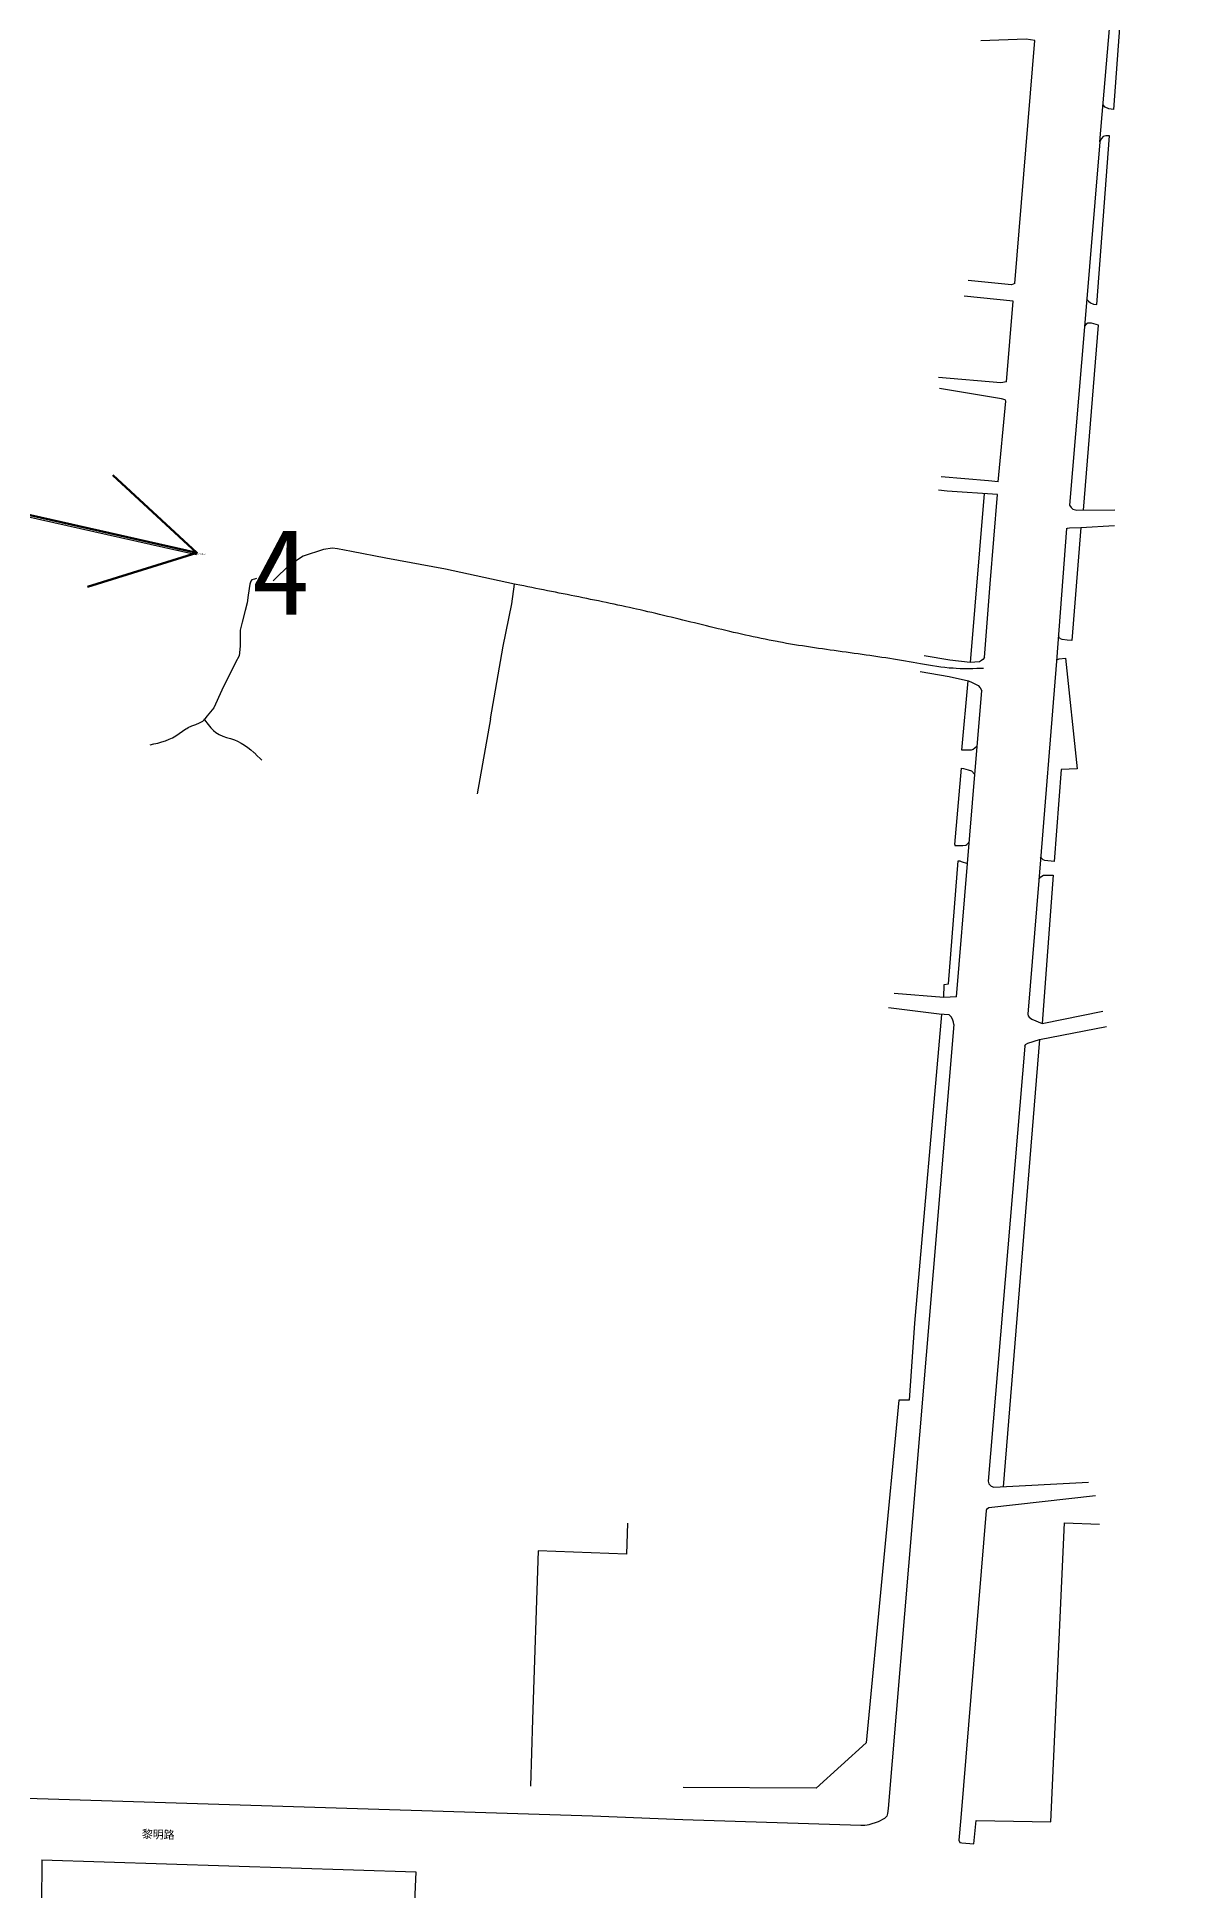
# Model space of a CAD drawing. Extents: x 563510 to 564800, y 3598549 to 3601000.
# Drawn here: x 564462.6 to 564750.7, y 3599707.1 to 3600170.4 of the extents above; entities that cross this region are included whole.
import ezdxf
from ezdxf.enums import TextEntityAlignment as Align

# ---------------------------------------------------------------- set-up
doc = ezdxf.new("R2010")
doc.units = 0
for name, color, linetype in [('DLSS', 8, 'CONTINUOUS'), ('JT_JT', 252, 'CONTINUOUS'), ('YSDSX', 3, 'CONTINUOUS'), ('YSLINE', 3, 'CONTINUOUS'), ('YSLINEflow', 7, 'Continuous')]:
    doc.layers.add(name, color=color, linetype=linetype)
doc.styles.add('____', font='____')
doc.styles.add('GXDBZ', font='GXDBZ')

msp = doc.modelspace()

# ---------------------------------------------------------------- linework, layer by layer
at = {"layer": 'DLSS', "linetype": 'CONTINUOUS'}
for points in [[(564728.14, 3600144.22), (564736.58, 3600242.68)], [(564750.66, 3600230.98), (564738.96, 3600234.32), (564736.55, 3600205.11), (564734.36, 3600199.72), (564734.98, 3600198.94), (564731.6, 3600152.34), (564730.39, 3600152.5), (564729.46, 3600152.89), (564728.94, 3600153.58)], [(564711.95, 3600169.57), (564709.73, 3600169.88), (564698.42, 3600169.48)], [(564706.92, 3600108.82), (564711.95, 3600169.57)], [(564724.85, 3600104.87), (564725.31, 3600104.43), (564725.82, 3600104), (564726.55, 3600103.63), (564727.41, 3600103.56), (564730.54, 3600145.75), (564729.63, 3600145.75), (564728.98, 3600145.54), (564728.54, 3600145.04), (564728.14, 3600144.22)], [(564728.14, 3600144.22), (564724.28, 3600098)], [(564706.92, 3600108.82), (564706.04, 3600108.49), (564695.23, 3600109.55)], [(564706.5, 3600104.39), (564694.23, 3600105.63)], [(564704.87, 3600084.26), (564706.5, 3600104.39)], [(564724.28, 3600098), (564720.55, 3600053.47)], [(564724.06, 3600052.2), (564727.78, 3600098.39), (564726.05, 3600098.92), (564725.63, 3600098.92), (564725.17, 3600098.92), (564724.71, 3600098.68), (564724.29, 3600098.15)], [(564704.87, 3600084.26), (564703.43, 3600084.02), (564687.86, 3600085.35)], [(564704.63, 3600079.44), (564704.47, 3600079.77), (564703.54, 3600079.99), (564688.07, 3600082.55)], [(564702.74, 3600059.25), (564704.63, 3600079.44)], [(564702.54, 3600056.13), (564690.03, 3600056.93), (564687.86, 3600057.18)], [(564702.74, 3600059.25), (564700.31, 3600059.48), (564688.49, 3600060.55)], [(564699.29, 3600056.34), (564695.73, 3600014.13)], [(564700.72, 3600033.78), (564702.54, 3600056.13)], [(564720.55, 3600053.47), (564720.98, 3600052.83), (564721.43, 3600052.45), (564722.39, 3600052.2), (564731.88, 3600052.23)], [(564719.84, 3600047.57), (564717.36, 3600014.49)], [(564723.43, 3600047.83), (564721.17, 3600019.64), (564719.97, 3600019.68), (564718.75, 3600019.89), (564718.36, 3600020.05), (564718.08, 3600020.31), (564717.83, 3600020.82)], [(564719.84, 3600047.57), (564720.09, 3600047.72), (564720.59, 3600047.78), (564723.43, 3600047.83), (564731.81, 3600048.33)], [(564699.32, 3600015.38), (564700.72, 3600033.78)], [(564699.32, 3600015.38), (564698.93, 3600014.89), (564698.61, 3600014.59), (564698.08, 3600014.32), (564695.73, 3600014.13), (564690.66, 3600014.68), (564684.27, 3600015.76)], [(564717.38, 3600014.8), (564717.98, 3600015.04), (564719.57, 3600015.24), (564722.47, 3599987.52), (564718.46, 3599987.42), (564716.75, 3599964.42), (564714.4, 3599964.68), (564714.03, 3599964.83), (564713.69, 3599965.11), (564713.35, 3599965.54)], [(564683.25, 3600011.89), (564690.5, 3600010.65), (564695.37, 3600009.5), (564696.21, 3600009.13), (564697.73, 3600008.35), (564698.25, 3600007.8), (564698.63, 3600007.06)], [(564717.36, 3600014.49), (564712.87, 3599959.61), (564710.14, 3599926.24)], [(564697.49, 3599993.25), (564696.93, 3599992.71), (564696.47, 3599992.37), (564695.99, 3599992.2), (564693.67, 3599992.22), (564695.23, 3600009.53)], [(564696.9, 3599986.13), (564698.63, 3600007.06)], [(564691.94, 3599968.6), (564693.58, 3599987.69), (564694.06, 3599987.59), (564695.29, 3599987.31), (564696.06, 3599987.01), (564696.9, 3599986.13)], [(564695.07, 3599963.9), (564696.9, 3599986.13)], [(564691.94, 3599968.6), (564691.94, 3599968.38), (564693.96, 3599968.35), (564694.66, 3599968.45), (564694.96, 3599968.66), (564695.33, 3599969.04), (564695.52, 3599969.36)], [(564689.16, 3599930.42), (564689.26, 3599933.63), (564690.31, 3599933.86), (564692.77, 3599964.54)], [(564692.34, 3599930.61), (564695.07, 3599963.9)], [(564692.77, 3599964.54), (564693.14, 3599964.54), (564693.54, 3599964.42), (564695.07, 3599963.9)], [(564712.9, 3599959.99), (564713.44, 3599960.58), (564714.06, 3599960.98), (564716.16, 3599960.98), (564716.47, 3599960.98), (564716.47, 3599960.98), (564713.75, 3599923.93)], [(564692.34, 3599930.61), (564689.16, 3599930.42), (564676.73, 3599931.38)], [(564691.71, 3599923.68), (564691.57, 3599924.21), (564691.33, 3599925), (564691, 3599925.54), (564690.49, 3599926.04), (564688.03, 3599926.21), (564675.32, 3599927.8)], [(564710.14, 3599926.24), (564710.25, 3599925.8), (564710.5, 3599925.52), (564711.19, 3599925.01), (564713.75, 3599923.93), (564728.93, 3599927.01)], [(564691.71, 3599923.68), (564681.34, 3599800.25), (564675.3, 3599727.76), (564675.12, 3599726.46), (564674.91, 3599725.85), (564674.32, 3599725.23), (564672.76, 3599724.43), (564670.41, 3599723.65), (564669.99, 3599723.57), (564669.41, 3599723.48), (564668.47, 3599723.49), (564623.96, 3599724.91), (564601.41, 3599725.84), (564417.23, 3599731.58), (564316.76, 3599735.09), (564313.43, 3599737.14), (564311.59, 3599739.55), (564310.26, 3599743.91), (564313.14, 3599754.15), (564316.53, 3599767.2), (564324.23, 3599794.74)], [(564688.59, 3599926.17), (564681.83, 3599849.04), (564680.5, 3599829.74), (564677.92, 3599829.74), (564669.77, 3599744.18), (564657.25, 3599732.81), (564624.04, 3599732.98)], [(564709.43, 3599918.25), (564709.6, 3599918.64), (564710.19, 3599919.03), (564713.09, 3599919.94), (564729.79, 3599923.19)], [(564709.43, 3599918.25), (564700.23, 3599809.52), (564700.43, 3599808.88), (564701, 3599808.26), (564701.7, 3599808.02), (564725.35, 3599809.28)], [(564713.09, 3599919.94), (564703.98, 3599808.15)], [(564727.03, 3599805.84), (564700.42, 3599802.9), (564699.86, 3599802.45), (564699.73, 3599802.22), (564693.39, 3599725.42), (564692.93, 3599719.85)], [(564692.93, 3599719.85), (564693.14, 3599719.24), (564693.67, 3599719.16), (564696.69, 3599718.89), (564697.23, 3599724.76), (564715.93, 3599724.42), (564719.31, 3599799.15), (564728.03, 3599798.78)], [(564463.78, 3599714.89), (564463.74, 3599703.77)], [(564463.78, 3599714.89), (564557.27, 3599711.9)], [(564557.27, 3599711.9), (564556.78, 3599700.64), (564463.74, 3599703.77)]]:
    msp.add_lwpolyline(points, dxfattribs=at)
at = {"layer": 'JT_JT', "linetype": 'CONTINUOUS'}
for points in [[(564575.88, 3600000), (564579.08, 3600018.17), (564581.19, 3600028.8), (564581.89, 3600033.72), (564564.66, 3600037.43), (564549.73, 3600040.21), (564541.15, 3600041.82), (564537.69, 3600042.52), (564536.43, 3600042.67), (564534.19, 3600042.34), (564529.12, 3600040.67), (564525.68, 3600038.46), (564523.06, 3600036.06), (564522.07, 3600035.06), (564521.6, 3600034.53)], [(564517.42, 3600035.07), (564516.93, 3600034.98), (564516.26, 3600034.81), (564516.03, 3600034.44), (564515.78, 3600033.7), (564515.34, 3600030.96), (564515.09, 3600029), (564514.63, 3600027.12), (564513.81, 3600024.16), (564513.35, 3600022.22), (564513.35, 3600020.98), (564513.35, 3600018.29), (564513.22, 3600016.55), (564513.08, 3600015.8), (564512.19, 3600014.1), (564508.81, 3600007.24), (564506.75, 3600002.76), (564505.12, 3600000.81), (564504.55, 3600000)], [(564699.06, 3600012.63), (564697.41, 3600012.58), (564696.39, 3600012.56), (564695.36, 3600012.54), (564694.33, 3600012.54), (564693.29, 3600012.56), (564692.24, 3600012.61), (564691.54, 3600012.66), (564690.49, 3600012.73), (564689.45, 3600012.84), (564688.42, 3600012.97), (564687.39, 3600013.11), (564686.38, 3600013.27), (564685.37, 3600013.44), (564684.37, 3600013.62), (564683.38, 3600013.8), (564682.4, 3600013.98), (564681.53, 3600014.13), (564680.55, 3600014.3), (564679.57, 3600014.47), (564678.59, 3600014.63), (564677.61, 3600014.79), (564676.63, 3600014.95), (564675.64, 3600015.1), (564674.66, 3600015.25), (564673.67, 3600015.4), (564672.69, 3600015.54), (564671.7, 3600015.69), (564670.71, 3600015.83), (564669.73, 3600015.97), (564668.74, 3600016.11), (564667.75, 3600016.25), (564666.76, 3600016.39), (564665.77, 3600016.52), (564664.78, 3600016.66), (564663.79, 3600016.8), (564662.8, 3600016.94), (564661.8, 3600017.08), (564660.81, 3600017.22), (564659.82, 3600017.36), (564658.83, 3600017.5), (564657.84, 3600017.65), (564656.84, 3600017.79), (564655.85, 3600017.94), (564654.86, 3600018.09), (564653.86, 3600018.25), (564652.87, 3600018.4), (564651.88, 3600018.56), (564650.88, 3600018.73), (564649.89, 3600018.9), (564648.9, 3600019.08), (564647.9, 3600019.26), (564647.49, 3600019.33), (564646.49, 3600019.52), (564645.5, 3600019.72), (564644.51, 3600019.92), (564643.53, 3600020.12), (564642.54, 3600020.33), (564641.56, 3600020.54), (564640.57, 3600020.76), (564639.59, 3600020.98), (564638.61, 3600021.2), (564637.63, 3600021.42), (564636.65, 3600021.65), (564635.68, 3600021.88), (564634.7, 3600022.11), (564633.72, 3600022.34), (564632.75, 3600022.57), (564631.77, 3600022.8), (564630.8, 3600023.04), (564629.83, 3600023.28), (564628.85, 3600023.51), (564627.88, 3600023.75), (564626.91, 3600023.99), (564625.93, 3600024.22), (564624.96, 3600024.46), (564623.99, 3600024.7), (564623.02, 3600024.94), (564622.05, 3600025.17), (564621.08, 3600025.41), (564620.1, 3600025.64), (564619.13, 3600025.88), (564618.16, 3600026.11), (564617.19, 3600026.34), (564616.22, 3600026.57), (564615.25, 3600026.8), (564614.28, 3600027.03), (564613.31, 3600027.25), (564612.34, 3600027.47), (564611.64, 3600027.63), (564610.67, 3600027.85), (564609.69, 3600028.06), (564608.72, 3600028.27), (564607.75, 3600028.48), (564606.77, 3600028.69), (564605.8, 3600028.89), (564604.82, 3600029.1), (564603.85, 3600029.3), (564602.87, 3600029.5), (564601.89, 3600029.7), (564600.91, 3600029.9), (564599.94, 3600030.1), (564598.96, 3600030.3), (564597.98, 3600030.5), (564597, 3600030.69), (564596.02, 3600030.89), (564595.04, 3600031.08), (564594.06, 3600031.28), (564593.08, 3600031.48), (564592.1, 3600031.67), (564591.12, 3600031.87), (564590.14, 3600032.06), (564589.16, 3600032.26), (564588.17, 3600032.45), (564587.19, 3600032.65), (564586.21, 3600032.85), (564585.23, 3600033.04), (564584.25, 3600033.24), (564583.27, 3600033.44), (564582.28, 3600033.64), (564581.89, 3600033.72)], [(564490.82, 3599993.53), (564491.81, 3599993.76), (564492.79, 3599994), (564493.76, 3599994.27), (564494.72, 3599994.56), (564495.65, 3599994.92), (564496.45, 3599995.31), (564497.31, 3599995.81), (564498.13, 3599996.37), (564498.95, 3599996.95), (564499.79, 3599997.51), (564500, 3599997.63)], [(564500, 3599997.63), (564500.38, 3599997.85), (564501.3, 3599998.27), (564502.24, 3599998.65), (564503.17, 3599999.04), (564504.06, 3599999.49), (564504.39, 3599999.79), (564504.55, 3600000)], [(564504.47, 3599999.79), (564505.34, 3599998.62), (564505.98, 3599997.83), (564506.66, 3599997.11), (564507.27, 3599996.62), (564508.1, 3599996.12), (564509.01, 3599995.73), (564509.96, 3599995.4), (564510.93, 3599995.09), (564511.9, 3599994.76), (564512.66, 3599994.45), (564513.56, 3599994), (564514.41, 3599993.47), (564515.24, 3599992.9), (564516.03, 3599992.29), (564516.79, 3599991.64), (564516.91, 3599991.53), (564517.62, 3599990.83), (564518.31, 3599990.11), (564518.73, 3599989.68)], [(564575.88, 3600000), (564572.55, 3599981.29)], [(564610.11, 3599799.01), (564609.85, 3599791.33), (564587.78, 3599792.1), (564586.41, 3599750)], [(564586.41, 3599750), (564585.87, 3599733.31)]]:
    msp.add_lwpolyline(points, dxfattribs=at)
at = {"layer": 'YSLINE', "linetype": 'CONTINUOUS'}
for p, q in [((564404.51, 3600063.13), (564497.56, 3600042.16)), ((564497.56, 3600042.16), (564502.44, 3600041.07))]:
    msp.add_line(p, q, dxfattribs=at)
at = {"layer": 'YSLINEflow', "color": 7, "lineweight": 211}
for points in [[(564491.24, 3600305.27), (564486.03, 3600289.3), (564439.76, 3600158.18), (564405.17, 3600063.49), (564502.55, 3600041.55)], [(564475.22, 3600033.04), (564502.55, 3600041.55), (564481.51, 3600060.96)]]:
    msp.add_lwpolyline(points, dxfattribs=at)

# ---------------------------------------------------------------- texts
at = {"layer": 'DLSS', "color": 4, "style": '____'}
msp.add_text('黎明路', height=2, rotation=358.1048, dxfattribs=at).set_placement((564492.83, 3599719.65), align=Align.BOTTOM_CENTER)
at = {"layer": 'YSDSX', "style": 'GXDBZ'}
for s, p in [('35YS121', (564497.56, 3600042.16)), ('22YS2112', (564502.44, 3600041.07))]:
    msp.add_text(s, height=0.35, dxfattribs=at).set_placement(p)
at = {"layer": 'YSLINEflow', "color": 7}
msp.add_text('4', height=21.46, dxfattribs=at).set_placement((564523.49, 3600036.84), align=Align.MIDDLE_CENTER)

doc.saveas('drawing.dxf')
